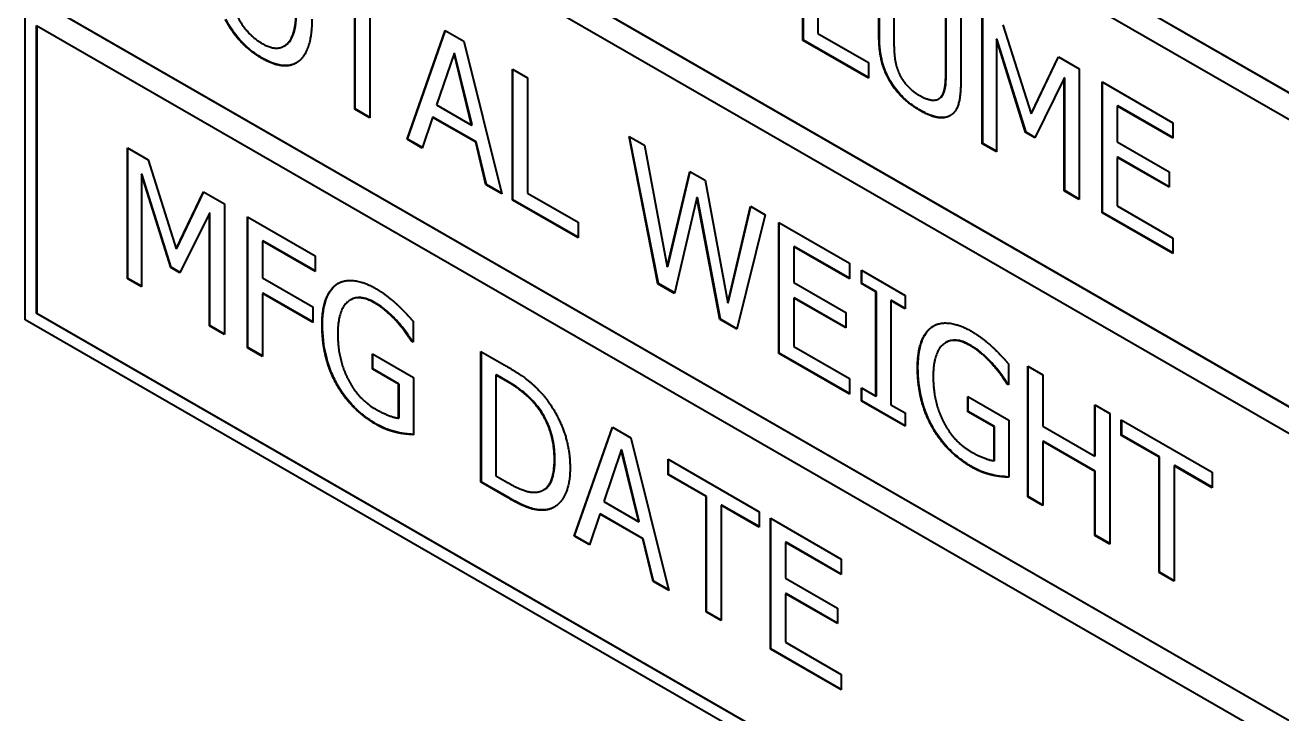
# Model space of a CAD drawing. Header units: millimetres. Extents: x 0 to 4205, y 0 to 2970.
# Drawn here: x 3753.92 to 3763.74, y 2241.83 to 2247.21 of the extents above; entities that cross this region are included whole.
import ezdxf

# ---------------------------------------------------------------- set-up
doc = ezdxf.new("R2010")
doc.units = ezdxf.units.MM
doc.header["$LTSCALE"] = 5
doc.layers.add('가시적인 것(ISO)', color=3, linetype='Continuous', lineweight=40)
doc.layers.add('가시적인 좁은 것(ISO)', color=3, linetype='Continuous', lineweight=35)

msp = doc.modelspace()

# ---------------------------------------------------------------- linework, layer by layer
at = {"layer": '가시적인 것(ISO)'}
for p, q in [((3753.9176, 2244.9054), (3753.9176, 2264.5266)), ((3769.7391, 2243.2545), (3754.006, 2252.3147)), ((3754.0095, 2252.3167), (3769.7391, 2243.2586)), ((3754.006, 2252.1103), (3769.7391, 2243.0502)), ((3769.7391, 2240.8019), (3754.006, 2249.862)), ((3754.0095, 2249.864), (3769.7391, 2240.806)), ((3754.006, 2249.6576), (3769.7391, 2240.5975)), ((3759.9967, 2247.0896), (3759.9967, 2248.1116)), ((3760.0003, 2247.0917), (3760.0003, 2248.1095)), ((3760.1142, 2248.0439), (3760.1142, 2247.1429)), ((3760.5905, 2247.132), (3760.5905, 2247.7696)), ((3760.594, 2247.134), (3760.594, 2247.7676)), ((3760.708, 2247.702), (3760.708, 2247.0643)), ((3769.7391, 2238.3493), (3754.006, 2247.4094)), ((3754.0095, 2247.4114), (3769.7391, 2238.3533)), ((3756.4941, 2246.5518), (3756.4941, 2247.4528)), ((3756.4977, 2246.5538), (3756.4977, 2247.4549)), ((3756.6116, 2247.3852), (3756.6116, 2246.4842)), ((3761.1127, 2246.8279), (3761.1127, 2247.4689)), ((3761.1162, 2246.83), (3761.1162, 2247.4669)), ((3761.2301, 2247.4013), (3761.2301, 2246.7636)), ((3761.3985, 2246.2824), (3761.3985, 2247.3044)), ((3761.402, 2246.2845), (3761.402, 2247.3023)), ((3754.006, 2244.9567), (3754.006, 2247.205)), ((3754.006, 2247.205), (3769.7391, 2238.1449)), ((3754.0095, 2247.2029), (3754.0095, 2244.9588)), ((3761.5589, 2247.212), (3761.7795, 2246.516)), ((3756.9024, 2246.3167), (3757.2004, 2247.167)), ((3756.9059, 2246.3187), (3757.2027, 2247.1657)), ((3757.2004, 2247.167), (3757.3451, 2247.0837)), ((3757.3451, 2247.0837), (3757.643, 2245.8902)), ((3760.0003, 2247.0917), (3759.9967, 2247.0896)), ((3760.5089, 2246.7947), (3759.9967, 2247.0896)), ((3760.5089, 2246.7988), (3760.0003, 2247.0917)), ((3760.1142, 2247.1429), (3760.5089, 2246.9156)), ((3761.5116, 2247.1017), (3761.5081, 2247.0996)), ((3761.7366, 2246.3693), (3761.5081, 2247.0996)), ((3761.5081, 2247.0996), (3761.5081, 2246.2193)), ((3761.7401, 2246.3713), (3761.5116, 2247.1017)), ((3755.9458, 2247.0466), (3755.9423, 2247.0445)), ((3757.2699, 2246.9879), (3757.1338, 2246.5851)), ((3757.2734, 2246.9899), (3757.2699, 2246.9879)), ((3757.4067, 2246.428), (3757.2699, 2246.9879)), ((3757.4102, 2246.43), (3757.2734, 2246.9899)), ((3760.5089, 2246.9156), (3760.5089, 2246.7947)), ((3761.7795, 2246.516), (3761.993, 2246.962)), ((3761.7831, 2246.518), (3761.995, 2246.9608)), ((3761.993, 2246.962), (3762.1563, 2246.868)), ((3757.7268, 2245.8419), (3757.7268, 2246.8639)), ((3757.7268, 2246.8639), (3757.8443, 2246.7962)), ((3757.7304, 2245.844), (3757.7304, 2246.8618)), ((3757.8443, 2246.7962), (3757.8443, 2245.8952)), ((3762.0388, 2246.794), (3761.8082, 2246.3281)), ((3762.0424, 2246.796), (3762.0388, 2246.794)), ((3762.0388, 2245.9137), (3762.0388, 2246.794)), ((3762.0424, 2245.9157), (3762.0424, 2246.796)), ((3762.1563, 2246.868), (3762.1563, 2245.846)), ((3762.3354, 2245.7429), (3762.3354, 2246.7648)), ((3762.3354, 2246.7648), (3762.8883, 2246.4464)), ((3762.3389, 2245.7449), (3762.3389, 2246.7628)), ((3761.0603, 2246.6339), (3761.0568, 2246.6319)), ((3756.4977, 2246.5538), (3756.4941, 2246.5518)), ((3756.6116, 2246.4842), (3756.4941, 2246.5518)), ((3756.6116, 2246.4882), (3756.4977, 2246.5538)), ((3757.1338, 2246.5851), (3757.4067, 2246.428)), ((3761.7831, 2246.518), (3761.7795, 2246.516)), ((3762.4564, 2246.5783), (3762.4528, 2246.5763)), ((3762.8883, 2246.3255), (3762.4528, 2246.5763)), ((3762.4528, 2246.5763), (3762.4528, 2246.2964)), ((3762.8883, 2246.3296), (3762.4564, 2246.5783)), ((3757.1015, 2246.4877), (3757.0213, 2246.2482)), ((3757.1051, 2246.4898), (3757.1015, 2246.4877)), ((3757.4389, 2246.2935), (3757.1015, 2246.4877)), ((3757.4424, 2246.2955), (3757.1051, 2246.4898)), ((3757.4102, 2246.43), (3757.4067, 2246.428)), ((3762.8883, 2246.4464), (3762.8883, 2246.3255)), ((3756.9059, 2246.3187), (3756.9024, 2246.3167)), ((3757.0213, 2246.2482), (3756.9024, 2246.3167)), ((3757.0225, 2246.2516), (3756.9059, 2246.3187)), ((3758.8629, 2245.1877), (3758.6372, 2246.3396)), ((3758.6372, 2246.3396), (3758.7583, 2246.2699)), ((3758.8664, 2245.1898), (3758.6417, 2246.3371)), ((3761.7401, 2246.3713), (3761.7366, 2246.3693)), ((3761.8082, 2246.3281), (3761.7366, 2246.3693)), ((3761.8098, 2246.3312), (3761.7401, 2246.3713)), ((3762.4528, 2246.2964), (3762.859, 2246.0625)), ((3754.7178, 2245.2276), (3754.7178, 2246.2495)), ((3754.7178, 2246.2495), (3754.8782, 2246.1571)), ((3754.7213, 2245.2296), (3754.7213, 2246.2475)), ((3757.4424, 2246.2955), (3757.4389, 2246.2935)), ((3757.5191, 2245.9615), (3757.4389, 2246.2935)), ((3757.5227, 2245.9636), (3757.4424, 2246.2955)), ((3758.7583, 2246.2699), (3758.9359, 2245.3204)), ((3761.402, 2246.2845), (3761.3985, 2246.2824)), ((3761.5081, 2246.2193), (3761.3985, 2246.2824)), ((3761.5081, 2246.2234), (3761.402, 2246.2845)), ((3754.8782, 2246.1571), (3755.0988, 2245.4612)), ((3762.4564, 2246.1775), (3762.4528, 2246.1755)), ((3762.859, 2245.9416), (3762.4528, 2246.1755)), ((3762.4528, 2246.1755), (3762.4528, 2245.7962)), ((3762.859, 2245.9457), (3762.4564, 2246.1775)), ((3754.8309, 2246.0469), (3754.8274, 2246.0448)), ((3755.0559, 2245.3145), (3754.8274, 2246.0448)), ((3754.8274, 2246.0448), (3754.8274, 2245.1645)), ((3755.0594, 2245.3165), (3754.8309, 2246.0469)), ((3758.9359, 2245.3204), (3759.1121, 2246.0661)), ((3758.9395, 2245.3224), (3759.1148, 2246.0646)), ((3759.1121, 2246.0661), (3759.2317, 2245.9973)), ((3762.859, 2246.0625), (3762.859, 2245.9416)), ((3755.0988, 2245.4612), (3755.3123, 2245.9072)), ((3755.1024, 2245.4632), (3755.3143, 2245.906)), ((3755.3123, 2245.9072), (3755.4756, 2245.8131)), ((3757.5227, 2245.9636), (3757.5191, 2245.9615)), ((3757.643, 2245.8902), (3757.5191, 2245.9615)), ((3757.6419, 2245.8949), (3757.5227, 2245.9636)), ((3759.2317, 2245.9973), (3759.4094, 2245.0378)), ((3762.0424, 2245.9157), (3762.0388, 2245.9137)), ((3762.1563, 2245.846), (3762.0388, 2245.9137)), ((3762.1563, 2245.8501), (3762.0424, 2245.9157)), ((3755.4756, 2245.8131), (3755.4756, 2244.7912)), ((3757.7304, 2245.844), (3757.7268, 2245.8419)), ((3758.239, 2245.547), (3757.7268, 2245.8419)), ((3758.239, 2245.5511), (3757.7304, 2245.844)), ((3757.8443, 2245.8952), (3758.239, 2245.6679)), ((3759.168, 2245.8601), (3758.9932, 2245.1127)), ((3759.1715, 2245.8621), (3759.168, 2245.8601)), ((3759.3478, 2244.9085), (3759.168, 2245.8601)), ((3759.3513, 2244.9105), (3759.1715, 2245.8621)), ((3755.3581, 2245.7392), (3755.1275, 2245.2732)), ((3755.3617, 2245.7412), (3755.3581, 2245.7392)), ((3755.3581, 2244.8589), (3755.3581, 2245.7392)), ((3755.3617, 2244.8609), (3755.3617, 2245.7412)), ((3755.6547, 2244.6881), (3755.6547, 2245.71)), ((3755.6547, 2245.71), (3756.1833, 2245.4056)), ((3755.6582, 2244.6901), (3755.6582, 2245.708)), ((3759.4094, 2245.0378), (3759.5863, 2245.7931)), ((3759.4129, 2245.0399), (3759.589, 2245.7915)), ((3759.7016, 2245.7267), (3759.4796, 2244.8326)), ((3759.5863, 2245.7931), (3759.7016, 2245.7267)), ((3762.3389, 2245.7449), (3762.3354, 2245.7429)), ((3762.8883, 2245.4245), (3762.3354, 2245.7429)), ((3762.8883, 2245.4285), (3762.3389, 2245.7449)), ((3762.4528, 2245.7962), (3762.8883, 2245.5454)), ((3758.239, 2245.6679), (3758.239, 2245.547)), ((3759.8069, 2244.6441), (3759.8069, 2245.666)), ((3759.8069, 2245.666), (3760.3599, 2245.3476)), ((3759.8104, 2244.6461), (3759.8104, 2245.664)), ((3755.7757, 2245.5235), (3755.7721, 2245.5215)), ((3756.1833, 2245.2847), (3755.7721, 2245.5215)), ((3755.7721, 2245.5215), (3755.7721, 2245.2333)), ((3756.1833, 2245.2888), (3755.7757, 2245.5235)), ((3762.8883, 2245.5454), (3762.8883, 2245.4245)), ((3755.1024, 2245.4632), (3755.0988, 2245.4612)), ((3759.9279, 2245.4795), (3759.9244, 2245.4775)), ((3760.3599, 2245.2267), (3759.9244, 2245.4775)), ((3759.9244, 2245.4775), (3759.9244, 2245.1976)), ((3760.3599, 2245.2308), (3759.9279, 2245.4795)), ((3755.0594, 2245.3165), (3755.0559, 2245.3145)), ((3755.1275, 2245.2732), (3755.0559, 2245.3145)), ((3755.1291, 2245.2764), (3755.0594, 2245.3165)), ((3756.1833, 2245.4056), (3756.1833, 2245.2847)), ((3758.9395, 2245.3224), (3758.9359, 2245.3204)), ((3760.3599, 2245.3476), (3760.3599, 2245.2267)), ((3754.7213, 2245.2296), (3754.7178, 2245.2276)), ((3754.8274, 2245.1645), (3754.7178, 2245.2276)), ((3754.8274, 2245.1686), (3754.7213, 2245.2296)), ((3755.7721, 2245.2333), (3756.1661, 2245.0064)), ((3760.4544, 2245.1888), (3760.4544, 2245.2932)), ((3760.4544, 2245.2932), (3760.7968, 2245.096)), ((3760.458, 2245.1908), (3760.458, 2245.2911)), ((3758.8664, 2245.1898), (3758.8629, 2245.1877)), ((3758.9932, 2245.1127), (3758.8629, 2245.1877)), ((3758.9941, 2245.1163), (3758.8664, 2245.1898)), ((3759.9244, 2245.1976), (3760.3305, 2244.9637)), ((3760.458, 2245.1908), (3760.4544, 2245.1888)), ((3760.5669, 2245.1241), (3760.4544, 2245.1888)), ((3760.5704, 2245.1261), (3760.458, 2245.1908)), ((3760.5704, 2245.1261), (3760.5669, 2245.1241)), ((3760.5669, 2244.3108), (3760.5669, 2245.1241)), ((3760.5704, 2244.3128), (3760.5704, 2245.1261)), ((3755.7757, 2245.1144), (3755.7721, 2245.1124)), ((3756.1661, 2244.8855), (3755.7721, 2245.1124)), ((3755.7721, 2245.1124), (3755.7721, 2244.6204)), ((3756.1661, 2244.8896), (3755.7757, 2245.1144)), ((3756.463, 2245.0635), (3756.4595, 2245.0614)), ((3759.4129, 2245.0399), (3759.4094, 2245.0378)), ((3759.9279, 2245.0787), (3759.9244, 2245.0767)), ((3759.9244, 2245.0767), (3759.9244, 2244.6974)), ((3760.3305, 2244.8428), (3759.9244, 2245.0767)), ((3760.3305, 2244.8469), (3759.9279, 2245.0787)), ((3760.6879, 2245.0584), (3760.6843, 2245.0564)), ((3760.7968, 2244.9916), (3760.6843, 2245.0564)), ((3760.6843, 2245.0564), (3760.6843, 2244.2432)), ((3760.7968, 2244.9957), (3760.6879, 2245.0584)), ((3760.7968, 2245.096), (3760.7968, 2244.9916)), ((3754.0095, 2244.9588), (3754.006, 2244.9567)), ((3769.7391, 2235.8966), (3754.006, 2244.9567)), ((3754.0095, 2244.9588), (3769.7391, 2235.9007)), ((3756.1661, 2245.0064), (3756.1661, 2244.8855)), ((3760.3305, 2244.9637), (3760.3305, 2244.8428)), ((3769.8275, 2235.7435), (3753.9176, 2244.9054)), ((3755.3617, 2244.8609), (3755.3581, 2244.8589)), ((3755.4756, 2244.7912), (3755.3581, 2244.8589)), ((3755.4756, 2244.7953), (3755.3617, 2244.8609)), ((3756.8307, 2244.8894), (3756.8272, 2244.8874)), ((3756.949, 2244.8951), (3756.949, 2244.7311)), ((3759.3513, 2244.9105), (3759.3478, 2244.9085)), ((3759.4796, 2244.8326), (3759.3478, 2244.9085)), ((3759.4805, 2244.8362), (3759.3513, 2244.9105)), ((3756.9425, 2244.739), (3756.9389, 2244.7369)), ((3756.949, 2244.7311), (3756.9389, 2244.7369)), ((3756.949, 2244.7352), (3756.9425, 2244.739)), ((3761.1167, 2244.7308), (3761.1131, 2244.7287)), ((3755.6582, 2244.6901), (3755.6547, 2244.6881)), ((3755.7721, 2244.6204), (3755.6547, 2244.6881)), ((3755.7721, 2244.6245), (3755.6582, 2244.6901)), ((3756.6317, 2244.5205), (3756.6317, 2244.6398)), ((3756.6317, 2244.6398), (3756.9526, 2244.455)), ((3756.6352, 2244.5225), (3756.6352, 2244.6377)), ((3757.4797, 2243.6371), (3757.4797, 2244.659)), ((3757.4797, 2244.659), (3757.681, 2244.5431)), ((3757.4833, 2243.6391), (3757.4833, 2244.657)), ((3759.8104, 2244.6461), (3759.8069, 2244.6441)), ((3760.3599, 2244.3257), (3759.8069, 2244.6441)), ((3760.3599, 2244.3297), (3759.8104, 2244.6461)), ((3759.9244, 2244.6974), (3760.3599, 2244.4466)), ((3761.4844, 2244.5567), (3761.4808, 2244.5547)), ((3761.6026, 2244.5624), (3761.6026, 2244.3984)), ((3761.7537, 2243.523), (3761.7537, 2244.5449)), ((3761.7537, 2244.5449), (3761.8712, 2244.4773)), ((3761.7573, 2243.525), (3761.7573, 2244.5429)), ((3756.6352, 2244.5225), (3756.6317, 2244.5205)), ((3756.8365, 2244.4025), (3756.6317, 2244.5205)), ((3756.8401, 2244.4046), (3756.6352, 2244.5225)), ((3756.9526, 2244.455), (3756.9526, 2244.0086)), ((3757.6007, 2244.4758), (3757.5972, 2244.4738)), ((3757.5972, 2244.4738), (3757.5972, 2243.6871)), ((3757.6867, 2244.4222), (3757.5972, 2244.4738)), ((3757.6903, 2244.4243), (3757.6007, 2244.4758)), ((3760.3599, 2244.4466), (3760.3599, 2244.3257)), ((3761.8712, 2244.4773), (3761.8712, 2244.0765)), ((3756.8401, 2244.4046), (3756.8365, 2244.4025)), ((3756.8365, 2244.1384), (3756.8365, 2244.4025)), ((3756.8401, 2244.1404), (3756.8401, 2244.4046)), ((3760.4544, 2244.2712), (3760.4544, 2244.3756)), ((3760.4544, 2244.3756), (3760.5669, 2244.3108)), ((3760.458, 2244.2733), (3760.458, 2244.3735)), ((3761.5961, 2244.4062), (3761.5926, 2244.4042)), ((3761.6026, 2244.3984), (3761.5926, 2244.4042)), ((3761.6026, 2244.4025), (3761.5961, 2244.4062)), ((3760.458, 2244.2733), (3760.4544, 2244.2712)), ((3760.7968, 2244.0741), (3760.4544, 2244.2712)), ((3760.7968, 2244.0781), (3760.458, 2244.2733)), ((3760.5704, 2244.3128), (3760.5669, 2244.3108)), ((3760.6843, 2244.2432), (3760.7968, 2244.1784)), ((3761.2853, 2244.1878), (3761.2853, 2244.307)), ((3761.2853, 2244.307), (3761.6062, 2244.1222)), ((3761.2888, 2244.1898), (3761.2888, 2244.305)), ((3762.2781, 2243.8422), (3762.2781, 2244.243)), ((3762.2781, 2244.243), (3762.3955, 2244.1754)), ((3762.2816, 2243.8442), (3762.2816, 2244.241)), ((3756.8401, 2244.1404), (3756.8365, 2244.1384)), ((3760.7968, 2244.1784), (3760.7968, 2244.0741)), ((3761.2888, 2244.1898), (3761.2853, 2244.1878)), ((3761.4902, 2244.0698), (3761.2853, 2244.1878)), ((3761.4937, 2244.0718), (3761.2888, 2244.1898)), ((3762.3955, 2244.1754), (3762.3955, 2243.1534)), ((3758.2089, 2243.2172), (3758.5069, 2244.0675)), ((3758.2124, 2243.2192), (3758.5092, 2244.0662)), ((3758.5069, 2244.0675), (3758.6516, 2243.9842)), ((3761.4937, 2244.0718), (3761.4902, 2244.0698)), ((3761.4902, 2243.8056), (3761.4902, 2244.0698)), ((3761.4937, 2243.8077), (3761.4937, 2244.0718)), ((3761.6062, 2244.1222), (3761.6062, 2243.6759)), ((3761.8712, 2244.0765), (3762.2781, 2243.8422)), ((3762.4843, 2244.0033), (3762.4843, 2244.1242)), ((3762.4843, 2244.1242), (3763.1949, 2243.715)), ((3762.4879, 2244.0053), (3762.4879, 2244.1222)), ((3758.6516, 2243.9842), (3758.9495, 2242.7907)), ((3761.8747, 2243.9576), (3761.8712, 2243.9556)), ((3762.2781, 2243.7213), (3761.8712, 2243.9556)), ((3761.8712, 2243.9556), (3761.8712, 2243.4553)), ((3762.2816, 2243.7233), (3761.8747, 2243.9576)), ((3762.4879, 2244.0053), (3762.4843, 2244.0033)), ((3762.7809, 2243.8325), (3762.4843, 2244.0033)), ((3762.7844, 2243.8346), (3762.4879, 2244.0053)), ((3758.5763, 2243.8884), (3758.4403, 2243.4856)), ((3758.5799, 2243.8904), (3758.5763, 2243.8884)), ((3758.7132, 2243.3285), (3758.5763, 2243.8884)), ((3758.7167, 2243.3305), (3758.5799, 2243.8904)), ((3762.2816, 2243.8442), (3762.2781, 2243.8422)), ((3758.9431, 2243.6954), (3758.9431, 2243.8163)), ((3758.9431, 2243.8163), (3759.6536, 2243.4072)), ((3758.9466, 2243.6975), (3758.9466, 2243.8143)), ((3761.4937, 2243.8077), (3761.4902, 2243.8056)), ((3762.7844, 2243.8346), (3762.7809, 2243.8325)), ((3762.7809, 2242.9315), (3762.7809, 2243.8325)), ((3762.7844, 2242.9335), (3762.7844, 2243.8346)), ((3762.9019, 2243.7669), (3762.8984, 2243.7649)), ((3762.8984, 2243.7649), (3762.8984, 2242.8639)), ((3763.1949, 2243.5941), (3762.8984, 2243.7649)), ((3763.1949, 2243.5982), (3762.9019, 2243.7669)), ((3757.5972, 2243.6871), (3757.6867, 2243.6355)), ((3758.9466, 2243.6975), (3758.9431, 2243.6954)), ((3759.2396, 2243.5247), (3758.9431, 2243.6954)), ((3759.2432, 2243.5267), (3758.9466, 2243.6975)), ((3762.2816, 2243.7233), (3762.2781, 2243.7213)), ((3762.2781, 2243.2211), (3762.2781, 2243.7213)), ((3762.2816, 2243.2231), (3762.2816, 2243.7233)), ((3763.1949, 2243.715), (3763.1949, 2243.5941)), ((3757.4833, 2243.6391), (3757.4797, 2243.6371)), ((3757.6832, 2243.52), (3757.4797, 2243.6371)), ((3757.6867, 2243.522), (3757.4833, 2243.6391)), ((3757.9731, 2243.5791), (3757.9695, 2243.5771)), ((3758.4403, 2243.4856), (3758.7132, 2243.3285)), ((3759.2432, 2243.5267), (3759.2396, 2243.5247)), ((3759.2396, 2242.6236), (3759.2396, 2243.5247)), ((3759.2432, 2242.6257), (3759.2432, 2243.5267)), ((3759.3606, 2243.4591), (3759.3571, 2243.457)), ((3759.3571, 2243.457), (3759.3571, 2242.556)), ((3759.6536, 2243.2863), (3759.3571, 2243.457)), ((3759.6536, 2243.2903), (3759.3606, 2243.4591)), ((3761.7573, 2243.525), (3761.7537, 2243.523)), ((3761.8712, 2243.4553), (3761.7537, 2243.523)), ((3761.8712, 2243.4594), (3761.7573, 2243.525)), ((3757.9997, 2243.4237), (3757.9962, 2243.4217)), ((3758.408, 2243.3882), (3758.3278, 2243.1487)), ((3758.4116, 2243.3903), (3758.408, 2243.3882)), ((3758.7454, 2243.194), (3758.408, 2243.3882)), ((3758.7489, 2243.196), (3758.4116, 2243.3903)), ((3759.6536, 2243.4072), (3759.6536, 2243.2863)), ((3759.7432, 2242.3337), (3759.7432, 2243.3556)), ((3759.7432, 2243.3556), (3760.2961, 2243.0372)), ((3759.7467, 2242.3357), (3759.7467, 2243.3536)), ((3758.7167, 2243.3305), (3758.7132, 2243.3285)), ((3758.2124, 2243.2192), (3758.2089, 2243.2172)), ((3758.3278, 2243.1487), (3758.2089, 2243.2172)), ((3758.3289, 2243.1521), (3758.2124, 2243.2192)), ((3758.7489, 2243.196), (3758.7454, 2243.194)), ((3758.8256, 2242.8621), (3758.7454, 2243.194)), ((3758.8291, 2242.8641), (3758.7489, 2243.196)), ((3759.8642, 2243.1691), (3759.8606, 2243.1671)), ((3760.2961, 2242.9163), (3759.8606, 2243.1671)), ((3759.8606, 2243.1671), (3759.8606, 2242.8871)), ((3760.2961, 2242.9203), (3759.8642, 2243.1691)), ((3762.2816, 2243.2231), (3762.2781, 2243.2211)), ((3762.3955, 2243.1534), (3762.2781, 2243.2211)), ((3762.3955, 2243.1575), (3762.2816, 2243.2231)), ((3760.2961, 2243.0372), (3760.2961, 2242.9163)), ((3758.8291, 2242.8641), (3758.8256, 2242.8621)), ((3758.9495, 2242.7907), (3758.8256, 2242.8621)), ((3758.9483, 2242.7955), (3758.8291, 2242.8641)), ((3759.8606, 2242.8871), (3760.2668, 2242.6533)), ((3762.7844, 2242.9335), (3762.7809, 2242.9315)), ((3762.8984, 2242.8639), (3762.7809, 2242.9315)), ((3762.8984, 2242.8679), (3762.7844, 2242.9335)), ((3759.8642, 2242.7683), (3759.8606, 2242.7662)), ((3760.2668, 2242.5324), (3759.8606, 2242.7662)), ((3759.8606, 2242.7662), (3759.8606, 2242.3869)), ((3760.2668, 2242.5364), (3759.8642, 2242.7683)), ((3759.2432, 2242.6257), (3759.2396, 2242.6236)), ((3759.3571, 2242.556), (3759.2396, 2242.6236)), ((3759.3571, 2242.5601), (3759.2432, 2242.6257)), ((3760.2668, 2242.6533), (3760.2668, 2242.5324)), ((3759.8606, 2242.3869), (3760.2961, 2242.1362)), ((3759.7467, 2242.3357), (3759.7432, 2242.3337)), ((3760.2961, 2242.0152), (3759.7432, 2242.3337)), ((3760.2961, 2242.0193), (3759.7467, 2242.3357)), ((3760.2961, 2242.1362), (3760.2961, 2242.0152))]:
    msp.add_line(p, q, dxfattribs=at)
for points, degree in [([(3755.4999, 2247.6353), (3755.4999, 2247.434), (3755.6461, 2247.1362), (3755.7685, 2247.0657)], 2), ([(3755.7685, 2247.0657), (3755.891, 2246.9952), (3756.0364, 2247.1251), (3756.0364, 2247.3263)], 2), ([(3755.7678, 2246.9485), (3755.6783, 2247.0001), (3755.535, 2247.153), (3755.4828, 2247.2518)], 2), ([(3756.1589, 2247.2558), (3756.1589, 2247.1316), (3756.1045, 2246.9617), (3756.0529, 2246.9235)], 2), ([(3760.675, 2246.7719), (3760.6285, 2246.8517), (3760.5905, 2247.0226), (3760.5905, 2247.132)], 2), ([(3760.708, 2247.0643), (3760.708, 2246.9931), (3760.7237, 2246.8879), (3760.7459, 2246.8362)], 2), ([(3756.0529, 2246.9235), (3755.9985, 2246.8836), (3755.8545, 2246.8986), (3755.7678, 2246.9485)], 2), ([(3760.7459, 2246.8362), (3760.7696, 2246.7812), (3760.8512, 2246.692), (3760.91, 2246.6581)], 2), ([(3761.0747, 2246.6469), (3761.0969, 2246.673), (3761.1127, 2246.7592), (3761.1127, 2246.8279)], 2), ([(3760.91, 2246.5422), (3760.8319, 2246.5872), (3760.7159, 2246.7012), (3760.675, 2246.7719)], 2), ([(3761.2301, 2246.7636), (3761.2301, 2246.6568), (3761.1929, 2246.5258), (3761.1456, 2246.5009)], 2), ([(3760.91, 2246.6581), (3760.9651, 2246.6264), (3761.0511, 2246.6191), (3761.0747, 2246.6469)], 2), ([(3761.0603, 2246.6339), (3761.067, 2246.6377), (3761.073, 2246.6427), (3761.0783, 2246.6489)], 3), ([(3761.1456, 2246.5009), (3761.1034, 2246.4772), (3760.9916, 2246.4952), (3760.91, 2246.5422)], 2), ([(3761.1511, 2246.504), (3761.1505, 2246.5036), (3761.1498, 2246.5033), (3761.1492, 2246.5029)], 3), ([(3756.2384, 2244.8637), (3756.2384, 2244.9871), (3756.2986, 2245.1479), (3756.3545, 2245.1853)], 2), ([(3756.3545, 2245.1853), (3756.4082, 2245.2214), (3756.5658, 2245.2036), (3756.6596, 2245.1495)], 2), ([(3756.358, 2245.1873), (3756.3606, 2245.1891), (3756.3632, 2245.1907), (3756.3658, 2245.1923)], 3), ([(3756.6596, 2245.1495), (3756.7047, 2245.1236), (3756.7864, 2245.0616), (3756.8236, 2245.0269)], 2), ([(3756.646, 2245.0398), (3756.5185, 2245.1132), (3756.3609, 2244.982), (3756.3609, 2244.7973)], 2), ([(3756.8272, 2244.8874), (3756.7914, 2244.9287), (3756.699, 2245.0093), (3756.646, 2245.0398)], 2), ([(3756.8236, 2245.0269), (3756.8537, 2244.9997), (3756.9268, 2244.9212), (3756.949, 2244.8951)], 2), ([(3756.3537, 2244.399), (3756.2979, 2244.499), (3756.2384, 2244.7337), (3756.2384, 2244.8637)], 2), ([(3756.9389, 2244.7369), (3756.9167, 2244.7721), (3756.8702, 2244.8395), (3756.8272, 2244.8874)], 2), ([(3760.8921, 2244.531), (3760.8921, 2244.6544), (3760.9522, 2244.8152), (3761.0081, 2244.8526)], 2), ([(3761.0081, 2244.8526), (3761.0618, 2244.8887), (3761.2194, 2244.8709), (3761.3132, 2244.8168)], 2), ([(3761.0116, 2244.8546), (3761.0142, 2244.8563), (3761.0168, 2244.858), (3761.0195, 2244.8596)], 3), ([(3756.3609, 2244.7973), (3756.3609, 2244.6946), (3756.4025, 2244.5167), (3756.4418, 2244.441)], 2), ([(3761.2996, 2244.7071), (3761.1721, 2244.7805), (3761.0145, 2244.6493), (3761.0145, 2244.4646)], 2), ([(3761.3132, 2244.8168), (3761.3584, 2244.7908), (3761.44, 2244.7289), (3761.4773, 2244.6942)], 2), ([(3761.4808, 2244.5547), (3761.445, 2244.596), (3761.3526, 2244.6765), (3761.2996, 2244.7071)], 2), ([(3761.4773, 2244.6942), (3761.5073, 2244.6669), (3761.5804, 2244.5884), (3761.6026, 2244.5624)], 2), ([(3757.681, 2244.5431), (3757.8056, 2244.4714), (3757.9475, 2244.3466), (3757.9976, 2244.2797)], 2), ([(3761.0074, 2244.0663), (3760.9515, 2244.1663), (3760.8921, 2244.401), (3760.8921, 2244.531)], 2), ([(3761.5926, 2244.4042), (3761.5704, 2244.4393), (3761.5238, 2244.5067), (3761.4808, 2244.5547)], 2), ([(3756.4418, 2244.441), (3756.4798, 2244.3661), (3756.5873, 2244.2488), (3756.6546, 2244.21)], 2), ([(3761.0145, 2244.4646), (3761.0145, 2244.3619), (3761.0561, 2244.184), (3761.0955, 2244.1083)], 2), ([(3756.6589, 2244.0899), (3756.565, 2244.144), (3756.4096, 2244.2997), (3756.3537, 2244.399)], 2), ([(3757.9202, 2244.2265), (3757.873, 2244.286), (3757.7662, 2244.3764), (3757.6867, 2244.4222)], 2), ([(3757.9976, 2244.2797), (3758.0828, 2244.1651), (3758.1767, 2243.895), (3758.1767, 2243.7459)], 2), ([(3756.6546, 2244.21), (3756.704, 2244.1815), (3756.8029, 2244.1412), (3756.8365, 2244.1384)], 2), ([(3758.0542, 2243.8181), (3758.0542, 2243.9357), (3757.9869, 2244.1409), (3757.9202, 2244.2265)], 2), ([(3756.8222, 2244.0257), (3756.7785, 2244.0359), (3756.7083, 2244.0615), (3756.6589, 2244.0899)], 2), ([(3761.3125, 2243.7572), (3761.2187, 2243.8112), (3761.0633, 2243.967), (3761.0074, 2244.0663)], 2), ([(3761.0955, 2244.1083), (3761.1335, 2244.0334), (3761.2409, 2243.916), (3761.3082, 2243.8773)], 2), ([(3756.9526, 2244.0086), (3756.9303, 2244.0098), (3756.8544, 2244.0179), (3756.8222, 2244.0257)], 2), ([(3761.3082, 2243.8773), (3761.3576, 2243.8488), (3761.4565, 2243.8085), (3761.4902, 2243.8056)], 2), ([(3757.931, 2243.5627), (3757.9926, 2243.5753), (3758.0542, 2243.6988), (3758.0542, 2243.8181)], 2), ([(3758.1767, 2243.7459), (3758.1767, 2243.6059), (3758.0785, 2243.4372), (3757.9962, 2243.4217)], 2), ([(3761.4758, 2243.693), (3761.4321, 2243.7032), (3761.3619, 2243.7287), (3761.3125, 2243.7572)], 2), ([(3761.6062, 2243.6759), (3761.584, 2243.6771), (3761.5081, 2243.6852), (3761.4758, 2243.693)], 2), ([(3757.6867, 2243.6355), (3757.7648, 2243.5905), (3757.883, 2243.5515), (3757.931, 2243.5627)], 2), ([(3757.9962, 2243.4217), (3757.9288, 2243.4116), (3757.7906, 2243.4581), (3757.6832, 2243.52)], 2), ([(3758.0533, 2243.443), (3758.037, 2243.4339), (3758.0191, 2243.4274), (3757.9997, 2243.4237)], 3)]:
    msp.add_open_spline(points, degree=degree, dxfattribs=at)
for points, knots in [([(3755.9458, 2247.0466), (3755.9489, 2247.0484), (3755.952, 2247.0503), (3755.9835, 2247.0724), (3756.0013, 2247.1025), (3756.0334, 2247.188), (3756.04, 2247.2583), (3756.04, 2247.3284)], [-0.08391735, -0.08391735, -0.08391735, -0.08391735, -0.08085681, -0.08085681, -0.05145574, -0.05145574, 0, 0, 0, 0]), ([(3755.7714, 2246.9506), (3755.7397, 2246.9688), (3755.708, 2246.9903), (3755.6481, 2247.0396), (3755.6204, 2247.0664), (3755.5524, 2247.1438), (3755.5167, 2247.1963), (3755.4863, 2247.2539)], [-0.09093446, -0.09093446, -0.09093446, -0.09093446, -0.06411402, -0.06411402, -0.03908731, -0.03908731, 0, 0, 0, 0]), ([(3760.6786, 2246.7739), (3760.6632, 2246.8003), (3760.6499, 2246.8274), (3760.624, 2246.8927), (3760.6166, 2246.923), (3760.5983, 2247.0054), (3760.594, 2247.074), (3760.594, 2247.134)], [-0.06277013, -0.06277013, -0.06277013, -0.06277013, -0.05478899, -0.05478899, -0.04400046, -0.04400046, 0, 0, 0, 0]), ([(3756.0381, 2246.9137), (3756.0255, 2246.9067), (3756.012, 2246.9012), (3755.9696, 2246.8903), (3755.9448, 2246.8916), (3755.8795, 2246.8984), (3755.826, 2246.9191), (3755.7714, 2246.9506)], [-0.06686054, -0.06686054, -0.06686054, -0.06686054, -0.05988371, -0.05988371, -0.04632861, -0.04632861, 0, 0, 0, 0]), ([(3761.0783, 2246.6489), (3761.0991, 2246.6734), (3761.1056, 2246.7034), (3761.1145, 2246.7516), (3761.1162, 2246.7925), (3761.1162, 2246.83)], [-0.03963328, -0.03963328, -0.03963328, -0.03963328, -0.02752855, -0.02752855, 0, 0, 0, 0]), ([(3760.9135, 2246.5442), (3760.8857, 2246.5603), (3760.8575, 2246.5788), (3760.8059, 2246.619), (3760.7825, 2246.64), (3760.7293, 2246.6968), (3760.7021, 2246.7332), (3760.6786, 2246.7739)], [-0.07265851, -0.07265851, -0.07265851, -0.07265851, -0.04900249, -0.04900249, -0.02818557, -0.02818557, 0, 0, 0, 0]), ([(3761.1492, 2246.5029), (3761.1352, 2246.4951), (3761.12, 2246.4899), (3761.0828, 2246.4843), (3761.0643, 2246.4861), (3761.0081, 2246.4951), (3760.9589, 2246.5181), (3760.9135, 2246.5442)], [-0.06002364, -0.06002364, -0.06002364, -0.06002364, -0.05048049, -0.05048049, -0.03855798, -0.03855798, 0, 0, 0, 0]), ([(3756.242, 2244.8658), (3756.242, 2244.9768), (3756.2602, 2245.0429), (3756.2971, 2245.129), (3756.3232, 2245.164), (3756.358, 2245.1873)], [-0.08477293, -0.08477293, -0.08477293, -0.08477293, -0.04339478, -0.04339478, 0, 0, 0, 0]), ([(3756.6495, 2245.0418), (3756.6303, 2245.0529), (3756.6112, 2245.062), (3756.5746, 2245.0749), (3756.5573, 2245.0788), (3756.5113, 2245.0824), (3756.4856, 2245.0765), (3756.463, 2245.0635)], [-0.19072632, -0.19072632, -0.19072632, -0.19072632, -0.16422794, -0.16422794, -0.13916, -0.13916, -0.09508178, -0.09508178, -0.09508178, -0.09508178]), ([(3756.8307, 2244.8894), (3756.7995, 2244.9255), (3756.7675, 2244.9547), (3756.7163, 2244.9993), (3756.683, 2245.0226), (3756.6495, 2245.0418)], [-0.04479022, -0.04479022, -0.04479022, -0.04479022, -0.02837861, -0.02837861, 0, 0, 0, 0]), ([(3756.3573, 2244.401), (3756.3383, 2244.435), (3756.3219, 2244.4699), (3756.2908, 2244.549), (3756.2793, 2244.5883), (3756.2499, 2244.7044), (3756.242, 2244.7882), (3756.242, 2244.8658)], [-0.09310878, -0.09310878, -0.09310878, -0.09310878, -0.07687464, -0.07687464, -0.05694028, -0.05694028, 0, 0, 0, 0]), ([(3756.9425, 2244.739), (3756.9278, 2244.7623), (3756.9126, 2244.7852), (3756.879, 2244.8338), (3756.8546, 2244.8629), (3756.8307, 2244.8894)], [-0.0416334, -0.0416334, -0.0416334, -0.0416334, -0.02229884, -0.02229884, 0, 0, 0, 0]), ([(3760.8956, 2244.533), (3760.8956, 2244.6441), (3760.9139, 2244.7102), (3760.9507, 2244.7963), (3760.9768, 2244.8313), (3761.0116, 2244.8546)], [-0.08477293, -0.08477293, -0.08477293, -0.08477293, -0.04339478, -0.04339478, 0, 0, 0, 0]), ([(3761.3032, 2244.7091), (3761.284, 2244.7201), (3761.2649, 2244.7293), (3761.2282, 2244.7422), (3761.2109, 2244.7461), (3761.1649, 2244.7497), (3761.1392, 2244.7437), (3761.1167, 2244.7308)], [-0.19072632, -0.19072632, -0.19072632, -0.19072632, -0.16422794, -0.16422794, -0.13916, -0.13916, -0.09508178, -0.09508178, -0.09508178, -0.09508178]), ([(3761.4844, 2244.5567), (3761.4531, 2244.5928), (3761.4211, 2244.622), (3761.37, 2244.6665), (3761.3366, 2244.6898), (3761.3032, 2244.7091)], [-0.04479022, -0.04479022, -0.04479022, -0.04479022, -0.02837861, -0.02837861, 0, 0, 0, 0]), ([(3761.0109, 2244.0683), (3760.9919, 2244.1023), (3760.9756, 2244.1372), (3760.9444, 2244.2163), (3760.933, 2244.2556), (3760.9035, 2244.3717), (3760.8956, 2244.4554), (3760.8956, 2244.533)], [-0.09310878, -0.09310878, -0.09310878, -0.09310878, -0.07687464, -0.07687464, -0.05694028, -0.05694028, 0, 0, 0, 0]), ([(3761.5961, 2244.4062), (3761.5814, 2244.4295), (3761.5662, 2244.4525), (3761.5327, 2244.5011), (3761.5082, 2244.5301), (3761.4844, 2244.5567)], [-0.0416334, -0.0416334, -0.0416334, -0.0416334, -0.02229884, -0.02229884, 0, 0, 0, 0]), ([(3756.6624, 2244.092), (3756.6285, 2244.1115), (3756.5947, 2244.1342), (3756.5304, 2244.1854), (3756.4997, 2244.2136), (3756.4278, 2244.2911), (3756.3898, 2244.3431), (3756.3573, 2244.401)], [-0.0951454, -0.0951454, -0.0951454, -0.0951454, -0.0664999, -0.0664999, -0.03983799, -0.03983799, 0, 0, 0, 0]), ([(3757.9238, 2244.2285), (3757.8923, 2244.2682), (3757.8587, 2244.3031), (3757.8013, 2244.3518), (3757.7609, 2244.3836), (3757.6903, 2244.4243)], [-0.1576458, -0.1576458, -0.1576458, -0.1576458, -0.059904, -0.059904, 0, 0, 0, 0]), ([(3758.0577, 2243.8201), (3758.0577, 2243.8678), (3758.0536, 2243.9187), (3758.0332, 2244.0157), (3758.0189, 2244.0612), (3757.9781, 2244.15), (3757.9532, 2244.1908), (3757.9238, 2244.2285)], [-0.09412968, -0.09412968, -0.09412968, -0.09412968, -0.0591507, -0.0591507, -0.029243, -0.029243, 0, 0, 0, 0]), ([(3756.8257, 2244.0277), (3756.7998, 2244.0338), (3756.7735, 2244.0411), (3756.7199, 2244.0606), (3756.6898, 2244.0762), (3756.6624, 2244.092)], [-0.04611182, -0.04611182, -0.04611182, -0.04611182, -0.02323585, -0.02323585, 0, 0, 0, 0]), ([(3761.3161, 2243.7592), (3761.2822, 2243.7788), (3761.2483, 2243.8015), (3761.1841, 2243.8527), (3761.1533, 2243.8809), (3761.0814, 2243.9584), (3761.0435, 2244.0104), (3761.0109, 2244.0683)], [-0.0951454, -0.0951454, -0.0951454, -0.0951454, -0.0664999, -0.0664999, -0.03983799, -0.03983799, 0, 0, 0, 0]), ([(3756.9526, 2244.0108), (3756.9302, 2244.0122), (3756.9014, 2244.0153), (3756.8732, 2244.0183), (3756.8493, 2244.022), (3756.8257, 2244.0277)], [-0.02580351, -0.02580351, -0.02580351, -0.02580351, -0.02082006, -0.02082006, 0, 0, 0, 0]), ([(3757.9731, 2243.5791), (3757.9794, 2243.5828), (3757.9855, 2243.587), (3758.0115, 2243.6093), (3758.0235, 2243.6309), (3758.0512, 2243.6934), (3758.0577, 2243.7569), (3758.0577, 2243.8201)], [-0.0664739, -0.0664739, -0.0664739, -0.0664739, -0.0620903, -0.0620903, -0.04638943, -0.04638943, 0, 0, 0, 0]), ([(3761.4794, 2243.695), (3761.4534, 2243.7011), (3761.4272, 2243.7084), (3761.3736, 2243.7278), (3761.3434, 2243.7435), (3761.3161, 2243.7592)], [-0.04611182, -0.04611182, -0.04611182, -0.04611182, -0.02323585, -0.02323585, 0, 0, 0, 0]), ([(3761.6062, 2243.6781), (3761.5838, 2243.6795), (3761.555, 2243.6826), (3761.5268, 2243.6856), (3761.5029, 2243.6893), (3761.4794, 2243.695)], [-0.02580351, -0.02580351, -0.02580351, -0.02580351, -0.02082006, -0.02082006, 0, 0, 0, 0]), ([(3757.9997, 2243.4237), (3757.9375, 2243.4144), (3757.8881, 2243.4285), (3757.8082, 2243.4554), (3757.7426, 2243.4898), (3757.6867, 2243.522)], [-0.06880073, -0.06880073, -0.06880073, -0.06880073, -0.04741805, -0.04741805, 0, 0, 0, 0])]:
    msp.add_open_spline(points, degree=3, knots=knots, dxfattribs=at)
at = {"layer": '가시적인 좁은 것(ISO)'}
for p, q in [((3760.594, 2247.134), (3760.5905, 2247.132)), ((3755.7714, 2246.9506), (3755.7678, 2246.9485)), ((3761.1162, 2246.83), (3761.1127, 2246.8279)), ((3760.6786, 2246.7739), (3760.675, 2246.7719)), ((3761.0783, 2246.6489), (3761.0747, 2246.6469)), ((3760.9135, 2246.5442), (3760.91, 2246.5422)), ((3761.1492, 2246.5029), (3761.1456, 2246.5009)), ((3756.358, 2245.1873), (3756.3545, 2245.1853)), ((3756.6495, 2245.0418), (3756.646, 2245.0398)), ((3756.242, 2244.8658), (3756.2384, 2244.8637)), ((3761.0116, 2244.8546), (3761.0081, 2244.8526)), ((3761.3032, 2244.7091), (3761.2996, 2244.7071)), ((3760.8956, 2244.533), (3760.8921, 2244.531)), ((3756.3573, 2244.401), (3756.3537, 2244.399)), ((3757.6903, 2244.4243), (3757.6867, 2244.4222)), ((3757.9238, 2244.2285), (3757.9202, 2244.2265)), ((3756.6624, 2244.092), (3756.6589, 2244.0899)), ((3761.0109, 2244.0683), (3761.0074, 2244.0663)), ((3756.8257, 2244.0277), (3756.8222, 2244.0257)), ((3758.0577, 2243.8201), (3758.0542, 2243.8181)), ((3761.3161, 2243.7592), (3761.3125, 2243.7572)), ((3761.4794, 2243.695), (3761.4758, 2243.693)), ((3757.6867, 2243.522), (3757.6832, 2243.52))]:
    msp.add_line(p, q, dxfattribs=at)

doc.saveas('drawing.dxf')
